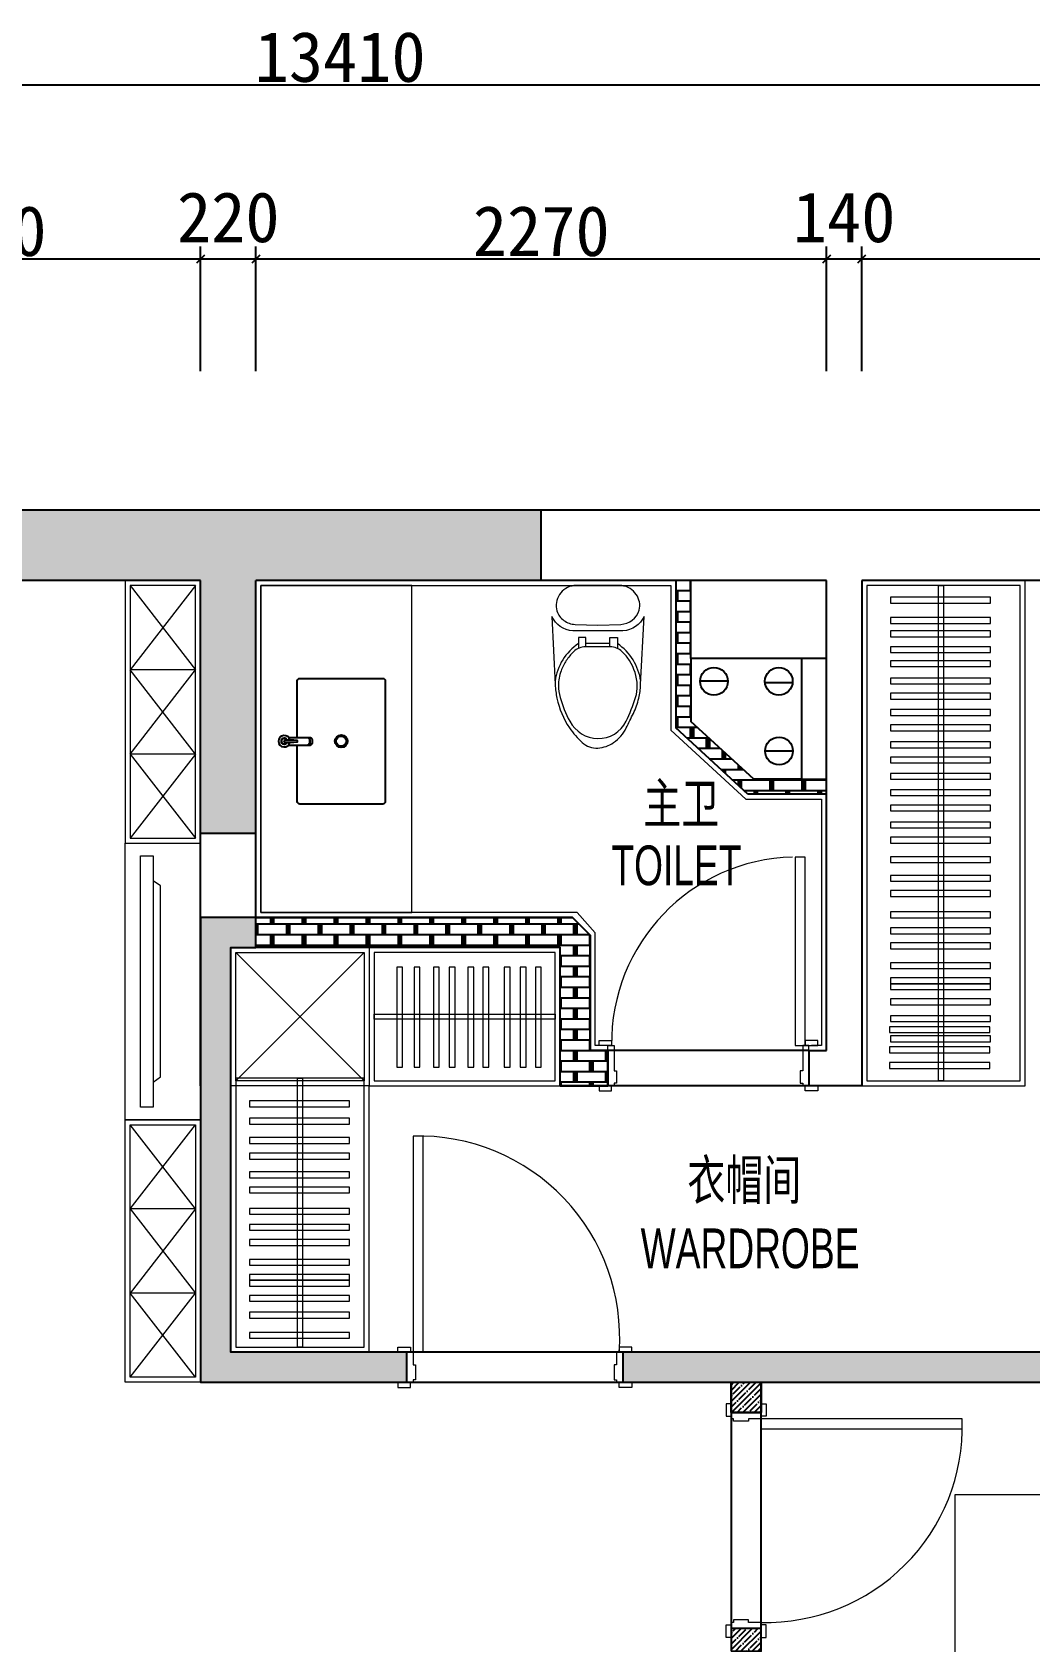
# Model space of a CAD drawing. Header units: millimetres. Extents: x 104198 to 1296755, y -81101 to 81453.
# Drawn here: x 499073 to 503042, y -23680 to -17275 of the extents above; entities that cross this region are included whole.
import ezdxf

# ---------------------------------------------------------------- set-up
doc = ezdxf.new("R2010")
doc.units = ezdxf.units.MM
doc.set_wipeout_variables(frame=1)
doc.header["$PDMODE"] = 3
doc.layers.get('Defpoints').update_dxf_attribs({"color": 250})
for name, color, linetype, lineweight in [('01-PL-墙体柱子', 7, 'Continuous', 35), ('1-洁具', 31, 'Continuous', 15), ('1-活动家具', 51, 'Continuous', 20), ('1-门套', 3, 'Continuous', 13), ('P★01 活动家具', 51, 'Continuous', 0), ('P★04 平面门扇', 60, 'Continuous', 0), ('P★05 平面门套', 60, 'Continuous', 0), ('P★07 平面完成面', 200, 'Continuous', 0), ('平面文字', 2, 'Continuous', 0)]:
    doc.layers.add(name, color=color, linetype=linetype, lineweight=lineweight)
for name, color, linetype in [('1-墙线', 7, 'Continuous'), ('2-卫生间', 30, 'Continuous'), ('P-新砌墙体填充', 8, 'Continuous'), ('外建筑', 144, 'Continuous')]:
    doc.layers.add(name, color=color, linetype=linetype)
doc.styles.add('ROMANT', font='', dxfattribs={"width": 0.7})
doc.styles.get('ROMANT').set_extended_font_data('SimSun')
doc.dimstyles.new('平面', dxfattribs={"dimscale": 0, "dimtxt": 200, "dimasz": 30, "dimexe": 50, "dimexo": 50, "dimgap": 10, "dimtad": 1, "dimdec": 0, "dimdsep": 46, "dimtxsty": 'Standard', "dimblk1": 'OBLIQUE', "dimblk2": 'OBLIQUE', "dimsah": 1, "dimcen": 0, "dimdle": 50, "dimclrd": 8, "dimclre": 8, "dimclrt": 1, "dimadec": 0, "dimazin": 0, "dimtfac": 1, "dimtdec": 0, "dimtmove": 2, "dimatfit": 3, "dimldrblk": 'OBLIQUE', "dimfxl": 1, "dimtolj": 1, "dimtzin": 0, "dimarcsym": 0})

# ---------------------------------------------------------------- blocks, each defined once
blk = doc.blocks.new('_OBLIQUE')
at = {"color": 0, "linetype": 'ByBlock'}
blk.add_line((-0.5, -0.5), (0.5, 0.5), dxfattribs=at)
blk = doc.blocks.new('*D239')
at = {"layer": 'Defpoints', "color": 0, "ltscale": 0.1, "transparency": 16777216}
for p in [(573614.4, 18341.1), (571844.4, 17844.1), (573614.4, 17844.1)]:
    blk.add_point(p, dxfattribs=at)
at = {"layer": '外建筑', "color": 8, "lineweight": -2, "ltscale": 0.1, "transparency": 16777216}
for p, q in [((571844.4, 17894.1), (571844.4, 18391.1)), ((573614.4, 17894.1), (573614.4, 18391.1)), ((571794.4, 18341.1), (573664.4, 18341.1))]:
    blk.add_line(p, q, dxfattribs=at)
at = {"layer": '外建筑', "color": 8, "lineweight": -2, "ltscale": 0.1, "transparency": 16777216, "xscale": 30, "yscale": 30, "zscale": 30, "rotation": 180}
blk.add_blockref('_OBLIQUE', (571844.4, 18341.1), dxfattribs=at)
at = {"layer": '外建筑', "color": 8, "lineweight": -2, "ltscale": 0.1, "transparency": 16777216, "xscale": 30, "yscale": 30, "zscale": 30}
blk.add_blockref('_OBLIQUE', (573614.4, 18341.1), dxfattribs=at)
at = {"layer": '外建筑', "color": 1, "ltscale": 0.1, "transparency": 16777216, "insert": (572729.4, 18451.1), "char_height": 200, "attachment_point": 5}
blk.add_mtext('\\A1;1770', dxfattribs=at)
blk = doc.blocks.new('*D240')
at = {"layer": 'Defpoints', "color": 0, "ltscale": 0.1, "transparency": 16777216}
for p in [(573834.4, 18341.1), (573614.4, 17844.1), (573834.4, 17844.1)]:
    blk.add_point(p, dxfattribs=at)
at = {"layer": '外建筑', "color": 8, "lineweight": -2, "ltscale": 0.1, "transparency": 16777216}
for p, q in [((573614.4, 17894.1), (573614.4, 18391.1)), ((573834.4, 17894.1), (573834.4, 18391.1)), ((573564.4, 18341.1), (573884.4, 18341.1))]:
    blk.add_line(p, q, dxfattribs=at)
at = {"layer": '外建筑', "color": 8, "lineweight": -2, "ltscale": 0.1, "transparency": 16777216, "xscale": 30, "yscale": 30, "zscale": 30, "rotation": 180}
blk.add_blockref('_OBLIQUE', (573614.4, 18341.1), dxfattribs=at)
at = {"layer": '外建筑', "color": 8, "lineweight": -2, "ltscale": 0.1, "transparency": 16777216, "xscale": 30, "yscale": 30, "zscale": 30}
blk.add_blockref('_OBLIQUE', (573834.4, 18341.1), dxfattribs=at)
at = {"layer": '外建筑', "color": 1, "ltscale": 0.1, "transparency": 16777216, "insert": (573724.4, 18506.1), "char_height": 200, "attachment_point": 5}
blk.add_mtext('\\A1;220', dxfattribs=at)
blk = doc.blocks.new('*D241')
at = {"layer": 'Defpoints', "color": 0, "ltscale": 0.1, "transparency": 16777216}
for p in [(576104.4, 18341.1), (573834.4, 17844.1), (576104.4, 17844.1)]:
    blk.add_point(p, dxfattribs=at)
at = {"layer": '外建筑', "color": 8, "lineweight": -2, "ltscale": 0.1, "transparency": 16777216}
for p, q in [((573834.4, 17894.1), (573834.4, 18391.1)), ((576104.4, 17894.1), (576104.4, 18391.1)), ((573784.4, 18341.1), (576154.4, 18341.1))]:
    blk.add_line(p, q, dxfattribs=at)
at = {"layer": '外建筑', "color": 8, "lineweight": -2, "ltscale": 0.1, "transparency": 16777216, "xscale": 30, "yscale": 30, "zscale": 30, "rotation": 180}
blk.add_blockref('_OBLIQUE', (573834.4, 18341.1), dxfattribs=at)
at = {"layer": '外建筑', "color": 8, "lineweight": -2, "ltscale": 0.1, "transparency": 16777216, "xscale": 30, "yscale": 30, "zscale": 30}
blk.add_blockref('_OBLIQUE', (576104.4, 18341.1), dxfattribs=at)
at = {"layer": '外建筑', "color": 1, "ltscale": 0.1, "transparency": 16777216, "insert": (574969.4, 18451.1), "char_height": 200, "attachment_point": 5}
blk.add_mtext('\\A1;2270', dxfattribs=at)
blk = doc.blocks.new('*D242')
at = {"layer": 'Defpoints', "color": 0, "ltscale": 0.1, "transparency": 16777216}
for p in [(576244.4, 18341.1), (576104.4, 17844.1), (576244.4, 17844.1)]:
    blk.add_point(p, dxfattribs=at)
at = {"layer": '外建筑', "color": 8, "lineweight": -2, "ltscale": 0.1, "transparency": 16777216}
for p, q in [((576104.4, 17894.1), (576104.4, 18391.1)), ((576244.4, 17894.1), (576244.4, 18391.1)), ((576054.4, 18341.1), (576294.4, 18341.1))]:
    blk.add_line(p, q, dxfattribs=at)
at = {"layer": '外建筑', "color": 8, "lineweight": -2, "ltscale": 0.1, "transparency": 16777216, "xscale": 30, "yscale": 30, "zscale": 30, "rotation": 180}
blk.add_blockref('_OBLIQUE', (576104.4, 18341.1), dxfattribs=at)
at = {"layer": '外建筑', "color": 8, "lineweight": -2, "ltscale": 0.1, "transparency": 16777216, "xscale": 30, "yscale": 30, "zscale": 30}
blk.add_blockref('_OBLIQUE', (576244.4, 18341.1), dxfattribs=at)
at = {"layer": '外建筑', "color": 1, "ltscale": 0.1, "transparency": 16777216, "insert": (576174.4, 18506.1), "char_height": 200, "attachment_point": 5}
blk.add_mtext('\\A1;140', dxfattribs=at)
blk = doc.blocks.new('*D243')
at = {"layer": 'Defpoints', "color": 0, "ltscale": 0.1, "transparency": 16777216}
for p in [(580594.4, 18341.1), (576244.4, 17844.1), (580594.4, 17844.1)]:
    blk.add_point(p, dxfattribs=at)
at = {"layer": '外建筑', "color": 8, "lineweight": -2, "ltscale": 0.1, "transparency": 16777216}
for p, q in [((576244.4, 17894.1), (576244.4, 18391.1)), ((580594.4, 17894.1), (580594.4, 18391.1)), ((576194.4, 18341.1), (580644.4, 18341.1))]:
    blk.add_line(p, q, dxfattribs=at)
at = {"layer": '外建筑', "color": 8, "lineweight": -2, "ltscale": 0.1, "transparency": 16777216, "xscale": 30, "yscale": 30, "zscale": 30, "rotation": 180}
blk.add_blockref('_OBLIQUE', (576244.4, 18341.1), dxfattribs=at)
at = {"layer": '外建筑', "color": 8, "lineweight": -2, "ltscale": 0.1, "transparency": 16777216, "xscale": 30, "yscale": 30, "zscale": 30}
blk.add_blockref('_OBLIQUE', (580594.4, 18341.1), dxfattribs=at)
at = {"layer": '外建筑', "color": 1, "ltscale": 0.1, "transparency": 16777216, "insert": (578419.4, 18451.1), "char_height": 200, "attachment_point": 5}
blk.add_mtext('\\A1;4350', dxfattribs=at)
blk = doc.blocks.new('*D245')
at = {"layer": 'Defpoints', "color": 0, "ltscale": 0.1, "transparency": 16777216}
for p in [(580874.4, 19034.1), (567464.4, 17841.1), (580874.4, 17841.1)]:
    blk.add_point(p, dxfattribs=at)
at = {"layer": '外建筑', "color": 8, "lineweight": -2, "ltscale": 0.1, "transparency": 16777216}
for p, q in [((567414.4, 19034.1), (580924.4, 19034.1)), ((567464.4, 17891.1), (567464.4, 19084.1)), ((580874.4, 17891.1), (580874.4, 19084.1))]:
    blk.add_line(p, q, dxfattribs=at)
at = {"layer": '外建筑', "color": 8, "lineweight": -2, "ltscale": 0.1, "transparency": 16777216, "xscale": 30, "yscale": 30, "zscale": 30, "rotation": 180}
blk.add_blockref('_OBLIQUE', (567464.4, 19034.1), dxfattribs=at)
at = {"layer": '外建筑', "color": 8, "lineweight": -2, "ltscale": 0.1, "transparency": 16777216, "xscale": 30, "yscale": 30, "zscale": 30}
blk.add_blockref('_OBLIQUE', (580874.4, 19034.1), dxfattribs=at)
at = {"layer": '外建筑', "color": 1, "ltscale": 0.1, "transparency": 16777216, "insert": (574169.4, 19144.1), "char_height": 200, "attachment_point": 5}
blk.add_mtext('\\A1;13410', dxfattribs=at)
blk = doc.blocks.new('A$C619C14DB')
at = {"layer": '1-活动家具', "color": 45}
for points in [[(0, 30), (1000, 30), (1000, 80), (0, 80)], [(100, 30), (900, 30), (880, 0), (120, 0)]]:
    blk.add_lwpolyline(points, close=True, dxfattribs=at)
blk = doc.blocks.new('*U124')
at = {"layer": '1-门套'}
blk.add_lwpolyline([(10, 30), (10, 20), (35, 20), (35, 140), (10, 140), (10, 90), (0, 90), (0, 30), (10, 30)], dxfattribs=at)
for points in [[(20, 140), (70, 140), (70, 160), (20, 160)], [(20, 20), (70, 20), (70, 0), (20, 0)]]:
    blk.add_lwpolyline(points, close=True, dxfattribs=at)
blk = doc.blocks.new('A$C52425123')
at = {"color": 31}
blk.add_wipeout([(0, 108.7), (1.9, 42.4), (7.2, 29.4), (15, 18.5), (22.2, 11.9), (32.9, 5.4), (42.2, 2), (49.4, 0.5), (57.1, 0), (370.7, 14.5), (425.1, 20.8), (453.3, 27.2), (493.5, 38.5), (533.4, 51), (555.7, 60.3), (586.8, 80.5), (609.4, 100.9), (630.3, 123.1), (651.9, 160.9), (657.5, 196), (657.2, 204.1), (653.8, 228), (645.1, 256.4), (630.4, 285.1), (616.5, 303.4), (608.8, 311.3), (581.6, 331.4), (558.8, 344.1), (542.3, 352.9), (507.5, 368.7), (479.9, 376.6), (454.5, 380.8), (396.5, 388.9), (370.8, 393.8), (284, 397.8), (79.2, 407.3), (47.2, 407.4), (26, 399), (10.3, 383.9), (3.8, 371.7), (0, 351.2), (0, 298.7)], dxfattribs=at).dxf.layer = '1-洁具'
at = {"layer": '1-洁具', "color": 35, "linetype": 'ByBlock'}
blk.add_line((230.4, 252), (230.4, 156), dxfattribs=at)
at = {"layer": '1-洁具', "color": 35}
for points in [[(122.1, 20.6), (393.7, 34.1, 0.039846), (448, 41.2, 0.096207), (565.7, 91.1, 0.060028), (624.5, 141.9, 0.204422), (646.1, 204, 0.133941), (624.5, 266.1, 0.129163), (565.7, 316.9, -0.000598), (508.3, 345.2, 0.056687), (448, 366.8, 0.051135), (393.7, 373.9), (122.1, 387.7, -0.272391), (180.3, 303.9), (180.3, 104.2, -0.270676), (122.1, 20.4)], [(154.1, 113.3), (157.9, 204.1), (154.1, 295, 0.31346), (97.1, 368.5, 0.214355), (35.5, 356.9, 0.225612), (0, 298.7), (0, 108.7, 0.221111), (35.5, 51.3, 0.214469), (100.8, 40.7, 0.149897), (138.6, 68.7, 0.149897), (154.1, 113.1)], [(262.8, 300.7, 0.09365), (248.5, 278.7, 0.098915), (243.5, 253), (243.5, 155, 0.096282), (248.5, 129.3, 0.096282), (262.8, 107.4, 0.05557), (298, 78.2, 0.05557), (338.8, 57.5, 0.092989), (397.2, 47.3, 0.063501), (444.4, 53.9, 0.057856), (539.8, 92.1, 0.268831), (608.2, 204, 0.294074), (539.8, 315.9, 0.034416), (444.4, 354.2, 0.087024), (397.2, 360.8, 0.134611), (298, 329.8, 0.061058), (262.8, 300.7)]]:
    blk.add_lwpolyline(points, format="xyb", close=True, dxfattribs=at)
at = {"layer": '1-洁具', "color": 35, "linetype": 'ByBlock'}
for points in [[(243.5, 252), (205.9, 252), (205.9, 281.7), (249.8, 281.7)], [(243.5, 156), (205.9, 156), (205.9, 126.3), (249.8, 126.3)]]:
    blk.add_lwpolyline(points, dxfattribs=at)
for centre, start, end in [((411.3, 157.3), 98.20638, 145.47409), ((411.3, 250.8), 214.52591, 261.77825)]:
    blk.add_arc(centre, 219.6, start, end, dxfattribs=at)
blk = doc.blocks.new('A$C4B8E483D')
at = {"layer": '2-卫生间', "color": 31}
for p, q in [((385, 265.3), (297, 265.3)), ((385, 234.7), (297, 234.7))]:
    blk.add_line(p, q, dxfattribs=at)
blk.add_lwpolyline([(350, 234.7), (350, 10, -0.414214), (340, 0), (10, 0, -0.414214), (0, 10), (0, 490, -0.414214), (10, 500), (340, 500, -0.414214), (350, 490), (350, 265.3)], format="xyb", dxfattribs=at)
at = {"layer": '2-卫生间', "color": 8}
blk.add_circle((175, 250), 25, dxfattribs=at)
at = {"layer": '2-卫生间', "color": 250}
blk.add_circle((175, 250), 20, dxfattribs=at)
at = {"layer": '2-卫生间', "color": 31}
for centre, radius, start, end in [((402.2, 250), 23, 189.48811, 170.51189), ((402.2, 250), 12.3, 196.41355, 163.58645), ((402.2, 250), 10.7, 198.39514, 161.60486), ((351.4, 250), 2.86, 90, 270), ((375.7, -56.3), 310.1, 85.50816, 94.49184), ((375.7, 556.3), 310.1, 265.50816, 274.49184), ((400, 250), 2.86, 270, 90)]:
    blk.add_arc(centre, radius, start, end, dxfattribs=at)
at = {"layer": '2-卫生间', "color": 31, "extrusion": (0, 0, -1)}
for centre in [(297, 250), (306.8, 250), (308.2, 250)]:
    blk.add_ellipse(centre, major_axis=(0, 15.3), ratio=0.448066, start_param=3.141593, end_param=6.283185, dxfattribs=at)
blk = doc.blocks.new('gjhjgjtjtyutyghj')
at = {"layer": '01-PL-墙体柱子', "lineweight": -2, "ltscale": 10}
blk.add_hatch(color=8, dxfattribs=at).paths.add_polyline_path([(574969.4, 17341.1), (572729.4, 17341.1), (572729.4, 17061.1), (573614.4, 17061.1), (573614.4, 16056.1), (573834.4, 16056.1), (573834.4, 17061.1), (574969.4, 17061.1)])
at = {"layer": 'P-新砌墙体填充', "lineweight": -3}
h = blk.add_hatch(dxfattribs=at)
h.set_pattern_fill('BRSTONE', color=256, scale=5, style=0)
h.set_pattern_definition([(0, (575504.423, 16211.132), (9e-15, 41.91), []), (90, (575618.723, 16211.13), (-63.5, 41.91), [41.91, -41.91]), (90, (575606.023, 16211.13), (-63.5, 41.91), [41.91, -41.91]), (0, (575618.723, 16218.117), (63.5, 41.91), [-114.3, 12.7]), (0, (575618.723, 16225.102), (63.5, 41.91), [-114.3, 12.7]), (0, (575618.723, 16232.087), (63.5, 41.91), [-114.3, 12.7]), (0, (575618.723, 16239.072), (63.5, 41.91), [-114.3, 12.7]), (0, (575618.723, 16246.057), (63.5, 41.91), [-114.3, 12.7])])
h.paths.add_polyline_path([(576104.4, 16271.1), (576004.4, 16271.1), (575814.4, 16271.1), (575564.4, 16501.1), (575564.4, 16751.1), (575564.4, 17061.1), (575504.4, 17061.1), (575504.4, 16474.8), (575791, 16211.1), (576104.4, 16211.1)])
h = blk.add_hatch(dxfattribs=at)
h.set_pattern_fill('BRSTONE', color=256, scale=5, style=0)
h.set_pattern_definition([(0, (573614.423, 13871.132), (9e-15, 41.91), []), (90, (573728.723, 13871.13), (-63.5, 41.91), [41.91, -41.91]), (90, (573716.023, 13871.13), (-63.5, 41.91), [41.91, -41.91]), (0, (573728.723, 13878.117), (63.5, 41.91), [-114.3, 12.7]), (0, (573728.723, 13885.102), (63.5, 41.91), [-114.3, 12.7]), (0, (573728.723, 13892.087), (63.5, 41.91), [-114.3, 12.7]), (0, (573728.723, 13899.072), (63.5, 41.91), [-114.3, 12.7]), (0, (573728.723, 13906.057), (63.5, 41.91), [-114.3, 12.7])])
h.paths.add_polyline_path([(574434.4, 13991.1), (573734.4, 13991.1), (573734.4, 15601.1), (573834.4, 15601.1), (573834.4, 15721.1), (573614.4, 15721.1), (573614.4, 13871.1), (574434.4, 13871.1)])
h.paths.add_polyline_path([(578904.4, 13991.1), (575294.4, 13991.1), (575294.4, 13871.1), (578904.4, 13871.1)])
h = blk.add_hatch(dxfattribs=at)
h.set_pattern_fill('BRSTONE', color=256, scale=5, style=0)
h.set_pattern_definition([(0, (573834.423, 15051.132), (9e-15, 41.91), []), (90, (573948.723, 15051.13), (-63.5, 41.91), [41.91, -41.91]), (90, (573936.023, 15051.13), (-63.5, 41.91), [41.91, -41.91]), (0, (573948.723, 15058.117), (63.5, 41.91), [-114.3, 12.7]), (0, (573948.723, 15065.102), (63.5, 41.91), [-114.3, 12.7]), (0, (573948.723, 15072.087), (63.5, 41.91), [-114.3, 12.7]), (0, (573948.723, 15079.072), (63.5, 41.91), [-114.3, 12.7]), (0, (573948.723, 15086.057), (63.5, 41.91), [-114.3, 12.7])])
h.paths.add_polyline_path([(575234.4, 15191.1), (575164.4, 15191.1), (575164.4, 15650.8), (575094.1, 15721.1), (573834.4, 15721.1), (573834.4, 15601.1), (575044.4, 15601.1), (575044.4, 15051.1), (575234.4, 15051.1)])
at = {"layer": 'P-新砌墙体填充'}
h = blk.add_hatch(dxfattribs=at)
h.set_pattern_fill('ANSI35', color=256, scale=5, style=0)
h.set_pattern_definition([(45, (575724.423, 12801.132), (-22.4506, 22.4506), []), (45, (575746.874, 12801.132), (-22.4506, 22.4506), [39.6875, -7.9375, 0, -7.9375])])
h.paths.add_polyline_path([(575844.4, 13871.1), (575724.4, 13871.1), (575724.4, 13751.1), (575844.4, 13751.1)])
h.paths.add_polyline_path([(575844.4, 12891.1), (575724.4, 12891.1), (575724.4, 12801.1), (575844.4, 12801.1)])
at = {"linetype": 'ByBlock'}
for p, q in [((580874.4, 17341.1), (569964.4, 17341.1)), ((574969.4, 17061.1), (574969.4, 17341.1)), ((573614.4, 17061.1), (570244.4, 17061.1)), ((573614.4, 15051.1), (573614.4, 17061.1)), ((573834.4, 15721.1), (573834.4, 17061.1)), ((576104.4, 17061.1), (573834.4, 17061.1)), ((575564.4, 16751.1), (575564.4, 17061.1)), ((576104.4, 15191.1), (576104.4, 17061.1)), ((579914.4, 17061.1), (576244.4, 17061.1)), ((576244.4, 17061.1), (576244.4, 15051.1)), ((576104.4, 16751.1), (575564.4, 16751.1)), ((575564.4, 16751.1), (575564.4, 16501.1)), ((576004.4, 16751.1), (576004.4, 16271.1)), ((575814.4, 16271.1), (575564.4, 16501.1)), ((576004.4, 16271.1), (575814.4, 16271.1)), ((576004.4, 16271.1), (576104.4, 16271.1)), ((573614.4, 16056.1), (573834.4, 16056.1)), ((573834.4, 15721.1), (573614.4, 15721.1)), ((576034.4, 15191.1), (576104.4, 15191.1)), ((576034.4, 15191.1), (576034.4, 15051.1)), ((576244.4, 15051.1), (576034.4, 15051.1))]:
    blk.add_line(p, q, dxfattribs=at)
at = {"color": 5}
for p, q in [((575504.4, 17061.1), (575504.4, 16474.8)), ((575791, 16211.1), (575504.4, 16474.8)), ((576104.4, 16211.1), (575791, 16211.1))]:
    blk.add_line(p, q, dxfattribs=at)
at = {"color": 1}
blk.add_line((573834.4, 15721.1), (573614.4, 15721.1), dxfattribs=at)
at = {"color": 8, "linetype": 'ByBlock', "ltscale": 2}
for p, q in [((576034.4, 15191.1), (575234.4, 15191.1)), ((576034.4, 15051.1), (575234.4, 15051.1)), ((575294.4, 13991.1), (574434.4, 13991.1)), ((574434.4, 13871.1), (575294.4, 13871.1)), ((575724.4, 13751.1), (575724.4, 12891.1)), ((575844.4, 12891.1), (575844.4, 13751.1))]:
    blk.add_line(p, q, dxfattribs=at)
at = {"color": 5}
for points in [[(573834.4, 15721.1), (573614.4, 15721.1), (573614.4, 13871.1), (574434.4, 13871.1), (574434.4, 13991.1), (573734.4, 13991.1), (573734.4, 15601.1), (573834.4, 15601.1)], [(573834.4, 15721.1), (575094.1, 15721.1), (575164.4, 15650.8), (575164.4, 15191.1), (575234.4, 15191.1), (575234.4, 15051.1), (575044.4, 15051.1), (575044.4, 15601.1), (573834.4, 15601.1), (573834.4, 15721.1)], [(575844.4, 13871.1), (578904.4, 13871.1), (578904.4, 13991.1), (575294.4, 13991.1), (575294.4, 13871.1), (575724.4, 13871.1), (575724.4, 13751.1), (575844.4, 13751.1), (575844.4, 13871.1)]]:
    blk.add_lwpolyline(points, dxfattribs=at)
at = {"linetype": 'ByBlock', "ltscale": 2}
for points in [[(575164.4, 15191.1), (575164.4, 15650.8), (575094.1, 15721.1), (573834.4, 15721.1)], [(575044.4, 15051.1), (575234.4, 15051.1), (575234.4, 15191.1), (575164.4, 15191.1)]]:
    blk.add_lwpolyline(points, dxfattribs=at)
at = {"color": 5}
for points in [[(578904.4, 13991.1), (575294.4, 13991.1), (575294.4, 13871.1), (578904.4, 13871.1)], [(575724.4, 13871.1), (575844.4, 13871.1), (575844.4, 13751.1), (575724.4, 13751.1)], [(575724.4, 12801.1), (575844.4, 12801.1), (575844.4, 12891.1), (575724.4, 12891.1)]]:
    blk.add_lwpolyline(points, close=True, dxfattribs=at)
at = {"layer": '1-墙线', "color": 8}
for p, q in [((575711.4, 16660.5), (575601.4, 16660.5)), ((575969, 16654), (575859.8, 16654)), ((575970.4, 16383), (575860.4, 16383))]:
    blk.add_line(p, q, dxfattribs=at)
at = {"layer": '1-墙线', "color": 1}
for centre in [(575656.4, 16660.5), (575914.4, 16660.5), (575915.4, 16383)]:
    blk.add_circle(centre, 55, dxfattribs=at)
at = {"layer": 'P★01 活动家具', "color": 250}
for p, q in [((573594.4, 17041.1), (573334.4, 16706.1)), ((573334.4, 17041.1), (573594.4, 16706.1)), ((573594.4, 16706.1), (573334.4, 16706.1)), ((573594.4, 16371.1), (573334.4, 16706.1)), ((573334.4, 16371.1), (573594.4, 16706.1)), ((573594.4, 16371.1), (573334.4, 16371.1)), ((573594.4, 16371.1), (573334.4, 16036.1)), ((573334.4, 16371.1), (573594.4, 16036.1)), ((574264.4, 15581.1), (573754.4, 15071.1)), ((573754.4, 15581.1), (574264.4, 15071.1)), ((573594.4, 14561.1), (573334.4, 14896.1)), ((573334.4, 14561.1), (573594.4, 14896.1)), ((573594.4, 14561.1), (573334.4, 14561.1)), ((573594.4, 14561.1), (573334.4, 14226.1)), ((573334.4, 14561.1), (573594.4, 14226.1)), ((573594.4, 14226.1), (573334.4, 14226.1)), ((573594.4, 13891.1), (573334.4, 14226.1)), ((573334.4, 13891.1), (573594.4, 14226.1))]:
    blk.add_line(p, q, dxfattribs=at)
at = {"layer": 'P★01 活动家具'}
for points in [[(573314.4, 16016.1), (573614.4, 16016.1), (573614.4, 17061.1), (573314.4, 17061.1)], [(574454.4, 17041.1), (573854.4, 17041.1), (573854.4, 15741.1), (574454.4, 15741.1)], [(576894.4, 15051.1), (576894.4, 17061.1), (576244.4, 17061.1), (576244.4, 15051.1)], [(573314.4, 16016.1), (573614.4, 16016.1), (573614.4, 14916.1), (573314.4, 14916.1)], [(574284.4, 15051.1), (573734.4, 15051.1), (573734.4, 15601.1), (574284.4, 15601.1)], [(574284.4, 15051.1), (575044.4, 15051.1), (575044.4, 15601.1), (574284.4, 15601.1)], [(574284.4, 15051.1), (573734.4, 15051.1), (573734.4, 13991.1), (574284.4, 13991.1)], [(573314.4, 14916.1), (573614.4, 14916.1), (573614.4, 13871.1), (573314.4, 13871.1)]]:
    blk.add_lwpolyline(points, close=True, dxfattribs=at)
at = {"layer": 'P★01 活动家具', "color": 250}
for points in [[(573334.4, 16036.1), (573594.4, 16036.1), (573594.4, 17041.1), (573334.4, 17041.1)], [(576874.4, 15071.1), (576874.4, 17041.1), (576264.4, 17041.1), (576264.4, 15071.1)], [(576569.4, 15071.1), (576549.4, 15071.1), (576549.4, 17041.1), (576569.4, 17041.1)], [(576358.4, 16995.3), (576358.4, 16971.9), (576756.5, 16971.9), (576756.5, 16995.3)], [(576358.4, 16914.3), (576358.4, 16890.9), (576756.5, 16890.9), (576756.5, 16914.3)], [(576358.4, 16861.3), (576358.4, 16837.9), (576756.5, 16837.9), (576756.5, 16861.3)], [(576358.4, 16798.3), (576358.4, 16774.9), (576756.5, 16774.9), (576756.5, 16798.3)], [(576358.4, 16742.3), (576358.4, 16718.9), (576756.5, 16718.9), (576756.5, 16742.3)], [(576358.4, 16673.3), (576358.4, 16649.9), (576756.5, 16649.9), (576756.5, 16673.3)], [(576358.4, 16613.3), (576358.4, 16589.9), (576756.5, 16589.9), (576756.5, 16613.3)], [(576358.4, 16548.3), (576358.4, 16524.9), (576756.5, 16524.9), (576756.5, 16548.3)], [(576358.4, 16487.3), (576358.4, 16463.9), (576756.5, 16463.9), (576756.5, 16487.3)], [(576358.4, 16419.3), (576358.4, 16395.9), (576756.5, 16395.9), (576756.5, 16419.3)], [(576358.4, 16359.1), (576358.4, 16335.8), (576756.5, 16335.8), (576756.5, 16359.1)], [(576358.4, 16294.3), (576358.4, 16270.9), (576756.5, 16270.9), (576756.5, 16294.3)], [(576358.4, 16229.3), (576358.4, 16205.9), (576756.5, 16205.9), (576756.5, 16229.3)], [(576358.4, 16168.3), (576358.4, 16144.9), (576756.5, 16144.9), (576756.5, 16168.3)], [(576358.4, 16100.3), (576358.4, 16076.9), (576756.5, 16076.9), (576756.5, 16100.3)], [(576358.4, 16040.1), (576358.4, 16016.8), (576756.5, 16016.8), (576756.5, 16040.1)], [(576358.4, 15962.3), (576358.4, 15938.9), (576756.5, 15938.9), (576756.5, 15962.3)], [(576358.4, 15888.3), (576358.4, 15864.9), (576756.5, 15864.9), (576756.5, 15888.3)], [(576358.4, 15828.1), (576358.4, 15804.8), (576756.5, 15804.8), (576756.5, 15828.1)], [(576358.4, 15743.1), (576358.4, 15719.8), (576756.5, 15719.8), (576756.5, 15743.1)], [(576358.4, 15679.5), (576358.4, 15656.2), (576756.5, 15656.2), (576756.5, 15679.5)], [(574264.4, 15071.1), (573754.4, 15071.1), (573754.4, 15581.1), (574264.4, 15581.1)], [(574304.4, 15071.1), (575024.4, 15071.1), (575024.4, 15581.1), (574304.4, 15581.1)], [(576358.4, 15619.3), (576358.4, 15596), (576756.5, 15596), (576756.5, 15619.3)], [(574394.3, 15125.1), (574417.6, 15125.1), (574417.6, 15523.2), (574394.3, 15523.2)], [(574463.3, 15125.1), (574486.6, 15125.1), (574486.6, 15523.2), (574463.3, 15523.2)], [(574540.3, 15125.1), (574563.6, 15125.1), (574563.6, 15523.2), (574540.3, 15523.2)], [(574603.3, 15125.1), (574626.6, 15125.1), (574626.6, 15523.2), (574603.3, 15523.2)], [(574677.3, 15125.1), (574700.6, 15125.1), (574700.6, 15523.2), (574677.3, 15523.2)], [(574737.5, 15125.1), (574760.8, 15125.1), (574760.8, 15523.2), (574737.5, 15523.2)], [(574822.4, 15125.1), (574845.8, 15125.1), (574845.8, 15523.2), (574822.4, 15523.2)], [(574886.1, 15125.1), (574909.4, 15125.1), (574909.4, 15523.2), (574886.1, 15523.2)], [(574946.2, 15125.1), (574969.6, 15125.1), (574969.6, 15523.2), (574946.2, 15523.2)], [(576358.4, 15540.5), (576358.4, 15517.1), (576756.5, 15517.1), (576756.5, 15540.5)], [(576358.4, 15480.3), (576358.4, 15457), (576756.5, 15457), (576756.5, 15480.3)], [(576358.4, 15457.1), (576358.4, 15433.8), (576756.5, 15433.8), (576756.5, 15457.1)], [(576358.4, 15396.9), (576358.4, 15373.6), (576756.5, 15373.6), (576756.5, 15396.9)], [(575024.4, 15336.1), (575024.4, 15316.1), (574304.4, 15316.1), (574304.4, 15336.1)], [(576358.4, 15329.9), (576358.4, 15306.6), (576756.5, 15306.6), (576756.5, 15329.9)], [(576355.4, 15286), (576355.4, 15262.6), (576753.5, 15262.6), (576753.5, 15286)], [(576358.4, 15249.9), (576358.4, 15226.6), (576756.5, 15226.6), (576756.5, 15249.9)], [(576355.4, 15206), (576355.4, 15182.6), (576753.5, 15182.6), (576753.5, 15206)], [(576355.4, 15143.5), (576355.4, 15120.2), (576753.5, 15120.2), (576753.5, 15143.5)], [(574264.4, 15081.1), (573754.4, 15081.1), (573754.4, 14011.1), (574264.4, 14011.1)], [(574019.4, 14011.1), (573999.4, 14011.1), (573999.4, 15081.1), (574019.4, 15081.1)], [(573808.4, 14991.3), (573808.4, 14967.9), (574206.5, 14967.9), (574206.5, 14991.3)], [(573334.4, 14896.1), (573594.4, 14896.1), (573594.4, 13891.1), (573334.4, 13891.1)], [(573808.4, 14922.3), (573808.4, 14898.9), (574206.5, 14898.9), (574206.5, 14922.3)], [(573808.4, 14845.3), (573808.4, 14821.9), (574206.5, 14821.9), (574206.5, 14845.3)], [(573808.4, 14782.3), (573808.4, 14758.9), (574206.5, 14758.9), (574206.5, 14782.3)], [(573808.4, 14708.3), (573808.4, 14684.9), (574206.5, 14684.9), (574206.5, 14708.3)], [(573808.4, 14648.1), (573808.4, 14624.8), (574206.5, 14624.8), (574206.5, 14648.1)], [(573808.4, 14563.1), (573808.4, 14539.8), (574206.5, 14539.8), (574206.5, 14563.1)], [(573808.4, 14499.5), (573808.4, 14476.2), (574206.5, 14476.2), (574206.5, 14499.5)], [(573808.4, 14439.3), (573808.4, 14416), (574206.5, 14416), (574206.5, 14439.3)], [(573808.4, 14360.5), (573808.4, 14337.1), (574206.5, 14337.1), (574206.5, 14360.5)], [(573808.4, 14300.3), (573808.4, 14277), (574206.5, 14277), (574206.5, 14300.3)], [(573808.4, 14277.1), (573808.4, 14253.8), (574206.5, 14253.8), (574206.5, 14277.1)], [(573808.4, 14216.9), (573808.4, 14193.6), (574206.5, 14193.6), (574206.5, 14216.9)], [(573808.4, 14149.9), (573808.4, 14126.6), (574206.5, 14126.6), (574206.5, 14149.9)], [(573808.4, 14069.9), (573808.4, 14046.6), (574206.5, 14046.6), (574206.5, 14069.9)]]:
    blk.add_lwpolyline(points, close=True, dxfattribs=at)
at = {"layer": 'P★01 活动家具'}
blk.add_lwpolyline([(576934.4, 11909.8), (576615.4, 11909.8), (576615.4, 13424.8), (577609.4, 13424.8)], dxfattribs=at)
at = {"layer": 'P★04 平面门扇'}
for points in [[(576019.4, 15211.1), (576019.4, 15961.1), (575979.4, 15961.1), (575979.4, 15211.1)], [(574459.4, 14851.1), (574459.4, 13991.1), (574499.4, 13991.1), (574499.4, 14851.1)], [(575844.4, 13686.1), (576644.4, 13686.1), (576644.4, 13726.1), (575844.4, 13726.1)]]:
    blk.add_lwpolyline(points, close=True, dxfattribs=at)
at = {"layer": 'P★04 平面门扇', "color": 250}
for centre, radius, start, end in [((575988.2, 15222.5), 738.9, 91.45739, 180.88089), ((574479.4, 14049.3), 802.1, 355.84337, 91.42877), ((575864.4, 13696.1), 780.3, 268.5312, 1.4688)]:
    blk.add_arc(centre, radius, start, end, dxfattribs=at)
at = {"layer": 'P★05 平面门套', "color": 3}
for points in [[(575249.4, 15211.1), (575199.4, 15211.1), (575199.4, 15231.1), (575249.4, 15231.1)], [(576019.4, 15211.1), (576069.4, 15211.1), (576069.4, 15231.1), (576019.4, 15231.1)], [(575249.4, 15051.1), (575199.4, 15051.1), (575199.4, 15031.1), (575249.4, 15031.1)], [(576019.4, 15051.1), (576069.4, 15051.1), (576069.4, 15031.1), (576019.4, 15031.1)]]:
    blk.add_lwpolyline(points, close=True, dxfattribs=at)
for points in [[(575259.4, 15061.1), (575259.4, 15051.1), (575234.4, 15051.1), (575234.4, 15211.1), (575259.4, 15211.1), (575259.4, 15111.1), (575269.4, 15111.1), (575269.4, 15061.1), (575259.4, 15061.1)], [(576009.4, 15061.1), (576009.4, 15051.1), (576034.4, 15051.1), (576034.4, 15211.1), (576009.4, 15211.1), (576009.4, 15111.1), (575999.4, 15111.1), (575999.4, 15061.1), (576009.4, 15061.1)]]:
    blk.add_lwpolyline(points, dxfattribs=at)
at = {"layer": 'P★01 活动家具', "rotation": 180}
blk.add_blockref('A$C4B8E483D', (574348.9, 16672.1), dxfattribs=at)
at = {"layer": 'P★01 活动家具', "xscale": -1, "rotation": 90}
blk.add_blockref('A$C619C14DB', (573455.4, 15966.1), dxfattribs=at)
at = {"layer": 'P★05 平面门套', "xscale": -1}
blk.add_blockref('*U124', (574469.4, 13851.1), dxfattribs=at)
at = {"layer": 'P★05 平面门套'}
blk.add_blockref('*U124', (575259.4, 13851.1), dxfattribs=at)
at = {"layer": 'P★05 平面门套', "xscale": -1, "rotation": 270}
blk.add_blockref('*U124', (575704.4, 13716.1), dxfattribs=at)
at = {"layer": 'P★05 平面门套', "rotation": 270}
blk.add_blockref('*U124', (575704.4, 12926.1), dxfattribs=at)
at = {"layer": '平面文字', "insert": (575375.4, 16253.4), "char_height": 157.895, "attachment_point": 1, "style": 'ROMANT'}
blk.add_mtext_dynamic_manual_height_columns('{\\fMicrosoft YaHei|b0|i0|c134|p34;主卫 }', width=348.52, gutter_width=12.5, heights=[0], dxfattribs=at)
at = {"layer": '平面文字', "char_height": 157.895, "width": 40937.329, "attachment_point": 1, "style": 'ROMANT'}
for s, insert in [('{\\fﾾﾭﾵﾩWﾷﾱﾷￂﾺￚ|b0|i0|c134|p49;TOILET}', (575248.4, 16007.2)), ('{\\fMicrosoft YaHei|b0|i0|c134|p34;衣帽间 }', (575551.1, 14755.5)), ('{\\fﾾﾭﾵﾩWﾷﾱﾷￂﾺￚ|b0|i0|c134|p49;WARDROBE}', (575364.8, 14483.2))]:
    blk.add_mtext(s, dxfattribs=dict(at, insert=insert))
at = {"layer": '外建筑', "color": 251, "ltscale": 0.1}
for base, p1, p2, picture, middle in [((580874.4, 19034.1), (567464.4, 17841.1), (580874.4, 17841.1), '*D245', (574169.4, 19144.1)), ((573614.4, 18341.1), (571844.4, 17844.1), (573614.4, 17844.1), '*D239', (572729.4, 18451.1)), ((573834.4, 18341.1), (573614.4, 17844.1), (573834.4, 17844.1), '*D240', (573724.4, 18506.1)), ((576104.4, 18341.1), (573834.4, 17844.1), (576104.4, 17844.1), '*D241', (574969.4, 18451.1)), ((576244.4, 18341.1), (576104.4, 17844.1), (576244.4, 17844.1), '*D242', (576174.4, 18506.1)), ((580594.4, 18341.1), (576244.4, 17844.1), (580594.4, 17844.1), '*D243', (578419.4, 18451.1))]:
    dim = blk.add_linear_dim(base=base, p1=p1, p2=p2, dimstyle='平面', override={"dimscale": 1}, dxfattribs=at)
    dim.commit()
    dim.dimension.update_dxf_attribs({"geometry": picture, "text_midpoint": middle})
at = {"layer": 'P★01 活动家具', "rotation": 270}
blk.add_blockref('A$C52425123', (574990.7, 17041.1), dxfattribs=at)
at = {"layer": 'P★07 平面完成面'}
blk.add_lwpolyline([(575234.4, 15211.1), (575184.4, 15211.1), (575184.4, 15659.1), (575112.4, 15741.1), (573854.4, 15741.1), (573854.4, 17041.1), (575484.4, 17041.1), (575484.4, 16466), (575783.2, 16191.1), (576084.4, 16191.1), (576084.4, 15211.1), (576044.4, 15211.1)], dxfattribs=at)

msp = doc.modelspace()

# ---------------------------------------------------------------- block references
at = {"color": 6}
msp.add_blockref('gjhjgjtjtyutyghj', (-73871.1, -36518.6), dxfattribs=at)

doc.saveas('drawing.dxf')
